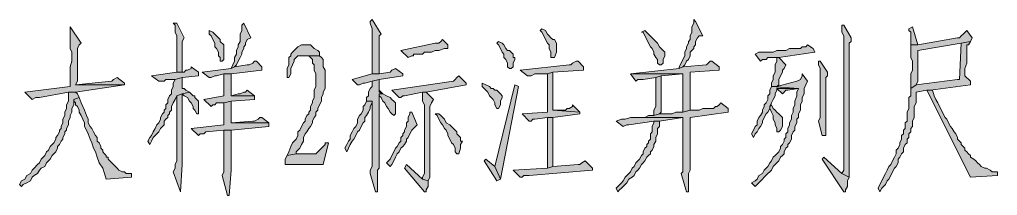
# Model space of a CAD drawing. Header units: inches. Extents: x 20 to 409, y 5 to 283.
# Drawn here: x 330.38 to 353.28, y 27.2 to 31.3 of the extents above; entities that cross this region are included whole.
import ezdxf

# ---------------------------------------------------------------- set-up
doc = ezdxf.new("R2010")
doc.units = ezdxf.units.IN
doc.header["$MEASUREMENT"] = 0
doc.layers.add('C00-00-00', color=7, linetype='Continuous')

msp = doc.modelspace()

# ---------------------------------------------------------------- hatches: boundary and pattern name
at = {"layer": 'C00-00-00'}
h = msp.add_hatch(color=0, dxfattribs=at)
h.dxf.hatch_style = 2
h.paths.add_polyline_path([(334.061, 31.217), (333.977, 31.217), (334.019, 31.175), (334.019, 31.006), (334.061, 30.921), (334.061, 30.074), (334.188, 30.074), (334.188, 30.371), (334.188, 30.413), (334.188, 30.794), (334.231, 30.879)])
h = msp.add_hatch(color=0, dxfattribs=at)
h.dxf.hatch_style = 2
h.paths.add_polyline_path([(335.628, 31.217), (335.585, 31.175), (335.585, 31.048), (335.543, 30.963), (335.543, 30.794), (335.501, 30.709), (335.501, 30.667), (335.458, 30.582), (335.458, 30.498), (335.416, 30.413), (335.416, 30.328), (335.374, 30.244), (335.331, 30.159), (335.416, 30.201), (335.458, 30.244), (335.501, 30.328), (335.543, 30.413), (335.585, 30.498), (335.585, 30.54), (335.628, 30.625), (335.628, 30.667), (335.67, 30.709), (335.67, 30.752), (335.712, 30.836), (335.797, 30.879)])
h = msp.add_hatch(color=0, dxfattribs=at)
h.dxf.hatch_style = 2
h.paths.add_polyline_path([(338.633, 31.302), (338.591, 31.26), (338.591, 31.217), (338.633, 31.09), (338.633, 30.032), (338.803, 30.032), (338.803, 30.413), (338.803, 30.498), (338.803, 30.921), (338.845, 30.963)])
h = msp.add_hatch(color=0, dxfattribs=at)
h.dxf.hatch_style = 2
h.paths.add_polyline_path([(346.169, 31.302), (346.169, 31.217), (346.126, 31.133), (346.126, 31.006), (346.084, 30.921), (346.084, 30.836), (346.042, 30.794), (346.042, 30.752), (345.999, 30.667), (345.999, 30.625), (345.957, 30.54), (345.957, 30.455), (345.915, 30.371), (345.872, 30.286), (345.83, 30.201), (345.83, 30.159), (345.915, 30.201), (345.957, 30.244), (345.999, 30.328), (346.042, 30.371), (346.084, 30.455), (346.084, 30.54), (346.126, 30.582), (346.169, 30.625), (346.169, 30.667), (346.211, 30.709), (346.211, 30.794), (346.253, 30.879), (346.296, 30.921), (346.38, 30.921), (346.211, 31.26)])
h = msp.add_hatch(color=0, dxfattribs=at)
h.dxf.hatch_style = 2
h.paths.add_polyline_path([(349.682, 31.175), (349.64, 31.175), (349.64, 31.09), (349.64, 31.006), (349.682, 30.921), (349.682, 27.788), (349.64, 27.704), (349.809, 27.619), (349.809, 29.143), (349.809, 29.27), (349.809, 30.752), (349.852, 30.794), (349.852, 30.879)])
h = msp.add_hatch(color=0, dxfattribs=at)
h.dxf.hatch_style = 2
h.paths.add_polyline_path([(331.564, 31.133), (331.564, 30.625), (331.606, 30.54), (331.606, 30.328), (331.564, 30.201), (331.564, 29.736), (330.505, 29.609), (330.675, 29.439), (330.759, 29.482), (330.844, 29.482), (331.521, 29.609), (331.691, 29.609), (332.834, 29.778), (331.691, 29.778), (331.733, 29.863), (331.733, 30.625), (331.775, 30.709), (331.818, 30.752)])
h = msp.add_hatch(color=0, dxfattribs=at)
h.dxf.hatch_style = 2
h.paths.add_polyline_path([(334.823, 31.048), (334.823, 30.963), (334.866, 30.921), (334.908, 30.836), (334.95, 30.752), (334.95, 30.667), (334.993, 30.625), (335.035, 30.54), (335.035, 30.455), (335.077, 30.413), (335.077, 30.328), (335.12, 30.328), (335.162, 30.371), (335.162, 30.709), (335.077, 30.794), (335.077, 30.836), (335.035, 30.879), (334.993, 30.921), (334.908, 31.006)])
h = msp.add_hatch(color=0, dxfattribs=at)
h.dxf.hatch_style = 2
h.paths.add_polyline_path([(342.613, 31.09), (342.57, 31.048), (342.613, 31.006), (342.655, 30.921), (342.697, 30.836), (342.74, 30.752), (342.782, 30.709), (342.782, 30.625), (342.824, 30.54), (342.824, 30.413), (342.909, 30.413), (342.951, 30.54), (342.951, 30.752), (342.909, 30.836), (342.867, 30.836), (342.824, 30.879), (342.782, 30.921), (342.74, 30.963), (342.697, 31.048)])
h = msp.add_hatch(color=0, dxfattribs=at)
h.dxf.hatch_style = 2
h.paths.add_polyline_path([(345.026, 31.048), (344.941, 31.006), (344.983, 31.006), (345.026, 30.921), (345.068, 30.836), (345.11, 30.752), (345.153, 30.667), (345.195, 30.625), (345.237, 30.54), (345.237, 30.498), (345.28, 30.413), (345.322, 30.371), (345.322, 30.286), (345.364, 30.244), (345.407, 30.244), (345.449, 30.286), (345.449, 30.371), (345.491, 30.455), (345.491, 30.54), (345.449, 30.582), (345.407, 30.625), (345.364, 30.667), (345.322, 30.752), (345.28, 30.794), (345.195, 30.879), (345.11, 30.963)])
h = msp.add_hatch(color=0, dxfattribs=at)
h.dxf.hatch_style = 2
h.paths.add_polyline_path([(351.291, 31.133), (351.206, 31.09), (351.206, 31.048), (351.249, 31.006), (351.249, 30.709), (351.418, 30.709)])
h = msp.add_hatch(color=0, dxfattribs=at)
h.dxf.hatch_style = 2
h.paths.add_polyline_path([(352.561, 31.048), (352.476, 30.963), (352.434, 30.921), (352.392, 30.879), (352.349, 30.879), (351.418, 30.709), (351.249, 30.709), (351.249, 30.625), (351.249, 30.413), (351.291, 30.328), (351.291, 30.117), (351.249, 30.032), (351.249, 29.693), (351.376, 29.778), (351.418, 29.863), (351.418, 30.328), (351.418, 30.413), (351.418, 30.582), (352.434, 30.752), (352.646, 30.794), (352.688, 30.879)])
h = msp.add_hatch(color=0, dxfattribs=at)
h.dxf.hatch_style = 2
h.paths.add_polyline_path([(337.109, 30.709), (336.982, 30.709), (336.898, 30.667), (336.855, 30.625), (336.813, 30.582), (336.771, 30.54), (336.728, 30.498), (336.728, 30.455), (336.686, 30.413), (336.686, 30.244), (336.644, 30.159), (336.644, 29.947), (336.686, 29.947), (336.728, 30.032), (336.728, 30.159), (336.771, 30.244), (336.813, 30.328), (336.813, 30.371), (336.855, 30.413), (336.898, 30.455), (336.982, 30.455), (337.025, 30.455), (337.406, 30.455), (337.406, 30.54), (337.363, 30.582), (337.279, 30.625), (337.236, 30.667), (337.194, 30.709)])
h = msp.add_hatch(color=0, dxfattribs=at)
h.dxf.hatch_style = 2
h.paths.add_polyline_path([(340.284, 30.836), (340.242, 30.794), (340.2, 30.752), (340.115, 30.752), (339.311, 30.582), (339.48, 30.413), (339.565, 30.455), (339.607, 30.455), (339.607, 30.498), (339.819, 30.498), (339.861, 30.54), (340.03, 30.54), (340.115, 30.582), (340.2, 30.582), (340.327, 30.625), (340.411, 30.625), (340.411, 30.709)])
h = msp.add_hatch(color=0, dxfattribs=at)
h.dxf.hatch_style = 2
h.paths.add_polyline_path([(341.597, 30.794), (341.554, 30.752), (341.597, 30.709), (341.639, 30.625), (341.681, 30.54), (341.724, 30.498), (341.724, 30.413), (341.766, 30.371), (341.808, 30.286), (341.808, 30.201), (341.851, 30.159), (341.893, 30.159), (341.935, 30.201), (341.935, 30.286), (341.978, 30.371), (341.978, 30.413), (341.935, 30.413), (341.935, 30.498), (341.893, 30.54), (341.851, 30.582), (341.808, 30.582), (341.766, 30.625), (341.724, 30.709), (341.681, 30.752)])
h = msp.add_hatch(color=0, dxfattribs=at)
h.dxf.hatch_style = 2
h.paths.add_polyline_path([(348.836, 30.709), (348.793, 30.667), (348.709, 30.667), (348.666, 30.625), (348.412, 30.625), (348.328, 30.582), (348.116, 30.582), (348.031, 30.54), (347.693, 30.54), (347.608, 30.498), (347.735, 30.328), (347.777, 30.371), (347.862, 30.371), (347.904, 30.413), (348.116, 30.413), (348.158, 30.413), (349.005, 30.54), (348.963, 30.625)])
h = msp.add_hatch(color=0, dxfattribs=at)
h.dxf.hatch_style = 2
h.paths.add_polyline_path([(352.646, 30.794), (352.434, 30.752), (352.392, 29.905), (352.349, 29.905), (351.376, 29.778), (351.249, 29.693), (351.249, 29.524), (351.206, 29.482), (351.206, 29.228), (351.164, 29.143), (351.164, 28.931), (351.122, 28.889), (351.122, 28.762), (351.079, 28.72), (351.079, 28.635), (351.037, 28.593), (351.037, 28.508), (350.995, 28.423), (350.995, 28.381), (350.952, 28.296), (350.91, 28.254), (350.91, 28.169), (350.868, 28.085), (350.825, 28), (350.783, 27.915), (350.741, 27.873), (350.698, 27.788), (350.656, 27.704), (350.614, 27.619), (350.571, 27.534), (350.529, 27.45), (350.487, 27.365), (350.529, 27.28), (350.571, 27.365), (350.656, 27.45), (350.698, 27.534), (350.741, 27.577), (350.783, 27.661), (350.825, 27.746), (350.868, 27.831), (350.91, 27.873), (350.952, 27.958), (350.952, 28.042), (350.995, 28.085), (351.037, 28.169), (351.079, 28.212), (351.079, 28.296), (351.122, 28.381), (351.164, 28.423), (351.164, 28.508), (351.206, 28.55), (351.206, 28.635), (351.249, 28.677), (351.249, 28.762), (351.291, 28.804), (351.291, 28.931), (351.333, 29.016), (351.333, 29.27), (351.376, 29.355), (351.376, 29.609), (351.63, 29.651), (351.714, 29.651), (352.646, 29.778), (352.646, 29.863), (352.519, 29.99), (352.519, 30.159), (352.561, 30.286), (352.561, 30.709), (352.603, 30.709)])
h = msp.add_hatch(color=0, dxfattribs=at)
h.dxf.hatch_style = 2
h.paths.add_polyline_path([(335.924, 30.328), (335.882, 30.328), (335.839, 30.286), (335.755, 30.244), (335.712, 30.244), (335.416, 30.201), (335.331, 30.159), (334.654, 30.074), (334.823, 29.947), (334.866, 29.947), (334.95, 29.99), (334.993, 29.99), (335.162, 30.032), (335.331, 30.032), (336.051, 30.117), (336.051, 30.201)])
h = msp.add_hatch(color=0, dxfattribs=at)
h.dxf.hatch_style = 2
h.paths.add_polyline_path([(337.406, 30.455), (337.025, 30.455), (337.067, 30.455), (337.152, 30.455), (337.194, 30.413), (337.236, 30.371), (337.236, 30.286), (337.279, 30.244), (337.279, 30.117), (337.321, 30.032), (337.321, 29.736), (337.279, 29.651), (337.279, 29.482), (337.236, 29.397), (337.236, 29.355), (337.194, 29.27), (337.194, 29.185), (337.152, 29.143), (337.152, 29.101), (337.109, 29.058), (337.067, 28.974), (337.067, 28.931), (337.025, 28.889), (336.982, 28.804), (336.94, 28.72), (336.898, 28.677), (336.898, 28.593), (336.855, 28.508), (336.771, 28.423), (336.728, 28.339), (336.686, 28.212), (336.644, 28.127), (336.855, 28.169), (336.855, 28.212), (336.94, 28.296), (336.982, 28.381), (337.025, 28.466), (337.025, 28.55), (337.067, 28.635), (337.109, 28.677), (337.152, 28.762), (337.194, 28.804), (337.236, 28.889), (337.236, 28.931), (337.279, 29.016), (337.321, 29.058), (337.321, 29.143), (337.363, 29.185), (337.363, 29.228), (337.406, 29.312), (337.448, 29.397), (337.448, 29.482), (337.49, 29.566), (337.49, 29.609), (337.533, 29.693), (337.533, 30.117), (337.49, 30.201), (337.49, 30.371), (337.448, 30.413)])
h = msp.add_hatch(color=0, dxfattribs=at)
h.dxf.hatch_style = 2
h.paths.add_polyline_path([(343.459, 30.328), (343.417, 30.328), (343.332, 30.286), (343.29, 30.244), (343.248, 30.244), (342.105, 30.117), (342.274, 29.99), (342.359, 29.99), (342.443, 30.032), (342.74, 30.032), (342.867, 30.074), (343.586, 30.117), (343.586, 30.201)])
h = msp.add_hatch(color=0, dxfattribs=at)
h.dxf.hatch_style = 2
h.paths.add_polyline_path([(346.592, 30.328), (346.55, 30.328), (346.507, 30.286), (346.465, 30.244), (345.915, 30.201), (345.83, 30.159), (344.687, 30.032), (345.915, 30.032), (345.915, 29.99), (345.915, 29.143), (346.084, 29.185), (346.084, 30.074), (346.761, 30.117), (346.761, 30.201)])
h = msp.add_hatch(color=0, dxfattribs=at)
h.dxf.hatch_style = 2
h.paths.add_polyline_path([(348.158, 30.413), (348.116, 30.413), (348.116, 30.328), (348.074, 30.244), (348.074, 30.074), (348.031, 29.99), (348.031, 29.905), (347.989, 29.82), (347.989, 29.736), (348.116, 29.736), (348.158, 29.778), (348.158, 29.905), (348.201, 29.99), (348.243, 30.074), (348.243, 30.117), (348.285, 30.159), (348.328, 30.244)])
h = msp.add_hatch(color=0, dxfattribs=at)
h.dxf.hatch_style = 2
h.paths.add_polyline_path([(349.132, 30.328), (349.09, 30.328), (349.09, 30.244), (349.132, 30.159), (349.132, 29.016), (349.09, 28.931), (349.174, 28.593), (349.259, 28.593), (349.259, 28.974), (349.259, 29.058), (349.259, 29.228), (349.259, 29.947), (349.301, 29.99), (349.301, 30.074)])
h = msp.add_hatch(color=0, dxfattribs=at)
h.dxf.hatch_style = 2
h.paths.add_polyline_path([(334.4, 30.201), (334.4, 30.159), (334.315, 30.117), (334.273, 30.117), (334.231, 30.074), (334.061, 30.074), (333.469, 29.99), (333.638, 29.863), (333.765, 29.863), (333.807, 29.905), (334.019, 29.905), (334.188, 29.947), (334.569, 29.99), (334.569, 30.074)])
h = msp.add_hatch(color=0, dxfattribs=at)
h.dxf.hatch_style = 2
h.paths.add_polyline_path([(335.331, 30.032), (335.162, 30.032), (335.162, 29.905), (335.162, 29.524), (334.696, 29.439), (334.866, 29.27), (334.908, 29.312), (334.95, 29.312), (334.993, 29.355), (335.162, 29.355), (335.331, 29.397), (335.882, 29.439), (335.882, 29.524), (335.331, 29.524)])
h = msp.add_hatch(color=0, dxfattribs=at)
h.dxf.hatch_style = 2
h.paths.add_polyline_path([(339.184, 30.159), (339.099, 30.117), (339.057, 30.074), (338.803, 30.032), (338.633, 30.032), (338.168, 29.905), (338.295, 29.778), (338.337, 29.778), (338.422, 29.82), (338.464, 29.82), (338.633, 29.863), (338.803, 29.905), (339.353, 29.99), (339.353, 30.032)])
h = msp.add_hatch(color=0, dxfattribs=at)
h.dxf.hatch_style = 2
h.paths.add_polyline_path([(342.867, 30.074), (342.74, 30.032), (342.74, 29.143), (342.147, 29.101), (342.316, 28.931), (342.359, 28.931), (342.401, 28.974), (342.443, 28.974), (342.74, 29.016), (342.867, 29.016), (343.502, 29.101), (343.502, 29.143), (342.867, 29.185)])
h = msp.add_hatch(color=0, dxfattribs=at)
h.dxf.hatch_style = 2
h.paths.add_polyline_path([(344.687, 30.032), (344.814, 29.863), (344.856, 29.905), (344.983, 29.905), (345.28, 29.947), (345.407, 29.99), (345.915, 30.032)])
h = msp.add_hatch(color=0, dxfattribs=at)
h.dxf.hatch_style = 2
h.paths.add_polyline_path([(348.709, 30.032), (348.709, 29.99), (348.666, 29.905), (348.582, 29.863), (348.116, 29.736), (347.989, 29.736), (348.624, 29.693), (348.582, 29.609), (348.582, 29.524), (348.539, 29.397), (348.539, 29.312), (348.497, 29.228), (348.497, 29.143), (348.455, 29.058), (348.455, 28.974), (348.412, 28.889), (348.412, 28.847), (348.37, 28.762), (348.37, 28.677), (348.328, 28.635), (348.328, 28.55), (348.285, 28.508), (348.285, 28.466), (348.243, 28.381), (348.201, 28.339), (348.201, 28.296), (348.158, 28.212), (348.116, 28.169), (348.074, 28.127), (348.031, 28.085), (347.989, 28), (347.947, 27.958), (347.904, 27.873), (347.862, 27.831), (347.82, 27.788), (347.777, 27.704), (347.693, 27.661), (347.65, 27.577), (347.608, 27.534), (347.523, 27.492), (347.608, 27.407), (347.65, 27.45), (347.693, 27.492), (347.777, 27.577), (347.82, 27.619), (347.904, 27.704), (347.947, 27.746), (347.989, 27.788), (348.031, 27.873), (348.074, 27.915), (348.116, 27.958), (348.158, 28), (348.201, 28.085), (348.243, 28.127), (348.285, 28.169), (348.285, 28.212), (348.328, 28.296), (348.37, 28.339), (348.37, 28.381), (348.412, 28.423), (348.455, 28.508), (348.455, 28.593), (348.497, 28.677), (348.539, 28.72), (348.539, 28.804), (348.582, 28.889), (348.582, 28.974), (348.624, 29.016), (348.624, 29.101), (348.666, 29.185), (348.666, 29.312), (348.709, 29.397), (348.709, 29.482), (348.751, 29.566), (348.751, 29.693), (348.793, 29.778), (348.836, 29.863)])
h = msp.add_hatch(color=0, dxfattribs=at)
h.dxf.hatch_style = 2
h.paths.add_polyline_path([(332.664, 29.947), (332.58, 29.905), (332.537, 29.863), (331.691, 29.778), (332.834, 29.778), (332.834, 29.82)])
h = msp.add_hatch(color=0, dxfattribs=at)
h.dxf.hatch_style = 2
h.paths.add_polyline_path([(334.188, 29.947), (334.019, 29.905), (333.977, 29.82), (333.977, 29.736), (333.934, 29.651), (333.934, 29.566), (333.892, 29.524), (333.85, 29.439), (333.85, 29.355), (333.807, 29.312), (333.807, 29.228), (333.765, 29.185), (333.765, 29.143), (333.723, 29.101), (333.68, 29.016), (333.68, 28.974), (333.638, 28.889), (333.596, 28.847), (333.553, 28.762), (333.511, 28.677), (333.469, 28.593), (333.426, 28.55), (333.384, 28.466), (333.426, 28.381), (333.469, 28.466), (333.511, 28.55), (333.596, 28.635), (333.638, 28.677), (333.68, 28.762), (333.723, 28.804), (333.765, 28.847), (333.765, 28.931), (333.807, 28.974), (333.85, 29.016), (333.85, 29.058), (333.892, 29.101), (333.892, 29.143), (333.934, 29.185), (333.934, 29.27), (333.977, 29.355), (334.019, 29.439), (334.061, 29.524), (334.188, 29.566), (334.358, 29.609), (334.273, 29.651), (334.231, 29.693), (334.188, 29.693), (334.188, 29.736)])
h = msp.add_hatch(color=0, dxfattribs=at)
h.dxf.hatch_style = 2
h.paths.add_polyline_path([(338.803, 29.905), (338.633, 29.863), (338.633, 29.736), (338.591, 29.693), (338.549, 29.609), (338.549, 29.524), (338.506, 29.482), (338.506, 29.397), (338.633, 29.397), (338.633, 28), (338.633, 27.958), (338.633, 27.873), (338.591, 27.788), (338.591, 27.704), (338.718, 27.28), (338.76, 27.28), (338.76, 27.407), (338.76, 27.788), (338.803, 27.831), (338.803, 29.566), (338.887, 29.566), (338.803, 29.609)])
h = msp.add_hatch(color=0, dxfattribs=at)
h.dxf.hatch_style = 2
h.paths.add_polyline_path([(340.665, 29.99), (340.623, 29.947), (340.581, 29.905), (340.538, 29.863), (339.099, 29.651), (339.268, 29.482), (339.311, 29.482), (339.353, 29.524), (339.395, 29.524), (339.819, 29.609), (339.903, 29.609), (340.835, 29.778), (340.835, 29.82)])
h = msp.add_hatch(color=0, dxfattribs=at)
h.dxf.hatch_style = 2
h.paths.add_polyline_path([(341.216, 29.82), (341.216, 29.736), (341.3, 29.651), (341.343, 29.609), (341.385, 29.524), (341.427, 29.482), (341.47, 29.439), (341.512, 29.355), (341.512, 29.312), (341.554, 29.228), (341.597, 29.228), (341.639, 29.312), (341.639, 29.397), (341.681, 29.482), (341.681, 29.524), (341.639, 29.566), (341.554, 29.651), (341.512, 29.651), (341.47, 29.693), (341.427, 29.693), (341.385, 29.736), (341.3, 29.778)])
h = msp.add_hatch(color=0, dxfattribs=at)
h.dxf.hatch_style = 2
h.paths.add_polyline_path([(341.978, 29.778), (341.512, 27.873), (341.639, 27.577), (342.062, 29.736)])
h = msp.add_hatch(color=0, dxfattribs=at)
h.dxf.hatch_style = 2
h.paths.add_polyline_path([(345.407, 29.99), (345.28, 29.947), (345.28, 29.27), (345.237, 29.185), (345.237, 29.058), (345.364, 29.101), (345.407, 29.143)])
h = msp.add_hatch(color=0, dxfattribs=at)
h.dxf.hatch_style = 2
h.paths.add_polyline_path([(331.691, 29.609), (331.521, 29.609), (331.521, 29.566), (331.521, 29.397), (331.479, 29.312), (331.479, 29.228), (331.437, 29.143), (331.437, 29.058), (331.394, 28.974), (331.394, 28.889), (331.352, 28.804), (331.352, 28.762), (331.31, 28.72), (331.31, 28.677), (331.267, 28.593), (331.225, 28.55), (331.225, 28.508), (331.183, 28.423), (331.14, 28.381), (331.098, 28.339), (331.056, 28.254), (331.013, 28.212), (330.971, 28.127), (330.929, 28.085), (330.886, 28.042), (330.844, 27.958), (330.802, 27.915), (330.717, 27.831), (330.675, 27.788), (330.632, 27.704), (330.548, 27.661), (330.505, 27.577), (330.421, 27.534), (330.378, 27.45), (330.421, 27.407), (330.463, 27.45), (330.548, 27.492), (330.632, 27.534), (330.675, 27.619), (330.717, 27.661), (330.802, 27.704), (330.844, 27.788), (330.886, 27.831), (330.971, 27.873), (331.013, 27.958), (331.056, 28), (331.098, 28.042), (331.14, 28.127), (331.183, 28.169), (331.225, 28.212), (331.267, 28.296), (331.267, 28.339), (331.31, 28.381), (331.352, 28.466), (331.394, 28.508), (331.394, 28.55), (331.437, 28.635), (331.437, 28.677), (331.479, 28.72), (331.479, 28.762), (331.521, 28.847), (331.521, 28.931), (331.564, 29.016), (331.564, 29.058), (331.606, 29.143), (331.606, 29.228), (331.648, 29.312), (331.648, 29.439), (331.775, 29.482), (331.733, 29.566)])
h = msp.add_hatch(color=0, dxfattribs=at)
h.dxf.hatch_style = 2
h.paths.add_polyline_path([(334.188, 29.566), (334.061, 29.524), (334.061, 28), (334.019, 27.915), (334.019, 27.831), (333.977, 27.746), (334.146, 27.28), (334.188, 27.915)])
h = msp.add_hatch(color=0, dxfattribs=at)
h.dxf.hatch_style = 2
h.paths.add_polyline_path([(334.358, 29.609), (334.188, 29.566), (334.231, 29.524), (334.315, 29.482), (334.358, 29.397), (334.4, 29.355), (334.442, 29.27), (334.442, 29.228), (334.485, 29.185), (334.527, 29.101), (334.569, 29.101), (334.569, 29.185), (334.569, 29.397), (334.527, 29.439), (334.485, 29.482), (334.485, 29.524), (334.442, 29.524), (334.4, 29.566)])
h = msp.add_hatch(color=0, dxfattribs=at)
h.dxf.hatch_style = 2
h.paths.add_polyline_path([(335.712, 29.651), (335.67, 29.609), (335.628, 29.609), (335.543, 29.566), (335.501, 29.566), (335.331, 29.524), (335.882, 29.524)])
h = msp.add_hatch(color=0, dxfattribs=at)
h.dxf.hatch_style = 2
h.paths.add_polyline_path([(338.803, 29.651), (338.803, 29.609), (338.887, 29.566)])
h = msp.add_hatch(color=0, dxfattribs=at)
h.dxf.hatch_style = 2
h.paths.add_polyline_path([(338.887, 29.566), (338.803, 29.566), (338.803, 29.524), (338.845, 29.482), (338.887, 29.397), (338.93, 29.355), (338.972, 29.27), (339.014, 29.228), (339.057, 29.143), (339.099, 29.101), (339.141, 29.058), (339.184, 29.101), (339.184, 29.355), (339.141, 29.397), (339.099, 29.439), (339.057, 29.482), (338.972, 29.524)])
h = msp.add_hatch(color=0, dxfattribs=at)
h.dxf.hatch_style = 2
h.paths.add_polyline_path([(339.903, 29.609), (339.819, 29.609), (339.819, 29.566), (339.819, 29.397), (339.861, 29.312), (339.861, 27.704), (339.819, 27.619), (339.819, 27.577), (339.946, 27.534), (339.988, 27.619), (339.988, 28.974), (339.988, 29.058), (339.988, 29.27), (340.03, 29.355), (340.073, 29.439)])
h = msp.add_hatch(color=0, dxfattribs=at)
h.dxf.hatch_style = 2
h.paths.add_polyline_path([(347.989, 29.736), (347.947, 29.651), (347.947, 29.566), (347.904, 29.524), (347.904, 29.439), (347.862, 29.355), (347.82, 29.312), (347.82, 29.27), (347.777, 29.185), (347.777, 29.143), (347.735, 29.058), (347.693, 29.016), (347.65, 28.931), (347.65, 28.847), (347.608, 28.804), (347.566, 28.72), (347.523, 28.635), (347.566, 28.55), (347.608, 28.635), (347.65, 28.677), (347.693, 28.762), (347.735, 28.804), (347.777, 28.889), (347.777, 28.931), (347.82, 29.016), (347.862, 29.101), (347.904, 29.143), (347.947, 29.228), (347.947, 29.27), (347.989, 29.355), (348.031, 29.439), (348.074, 29.524), (348.074, 29.566), (348.116, 29.651), (348.116, 29.693), (348.624, 29.693)])
h = msp.add_hatch(color=0, dxfattribs=at)
h.dxf.hatch_style = 2
h.paths.add_polyline_path([(348.624, 29.693), (348.116, 29.693), (348.243, 29.566), (348.285, 29.609), (348.328, 29.651), (348.37, 29.651)])
h = msp.add_hatch(color=0, dxfattribs=at)
h.dxf.hatch_style = 2
h.paths.add_polyline_path([(351.714, 29.651), (351.63, 29.651), (352.646, 27.619), (353.281, 27.661), (353.281, 27.746), (353.238, 27.746), (353.154, 27.746), (353.111, 27.788), (353.027, 27.831), (352.984, 27.831), (352.9, 27.873), (352.857, 27.915), (352.815, 27.958), (352.773, 28), (352.73, 28.042), (352.646, 28.085), (352.646, 28.127), (352.603, 28.169), (352.561, 28.212), (352.519, 28.254), (352.519, 28.296), (352.476, 28.339), (352.434, 28.381), (352.434, 28.423), (352.392, 28.466), (352.349, 28.508), (352.349, 28.55), (352.307, 28.635), (352.265, 28.677), (352.222, 28.762), (352.18, 28.804), (352.138, 28.889), (352.095, 28.974), (352.053, 29.016), (352.011, 29.101), (351.968, 29.185), (351.926, 29.27), (351.884, 29.355), (351.841, 29.439), (351.799, 29.524), (351.757, 29.651)])
h = msp.add_hatch(color=0, dxfattribs=at)
h.dxf.hatch_style = 2
h.paths.add_polyline_path([(331.775, 29.482), (331.648, 29.439), (331.648, 29.397), (331.691, 29.355), (331.691, 29.312), (331.733, 29.27), (331.775, 29.185), (331.775, 29.143), (331.818, 29.058), (331.86, 28.974), (331.902, 28.889), (331.902, 28.804), (331.945, 28.72), (331.987, 28.635), (332.029, 28.508), (332.072, 28.423), (332.114, 28.296), (332.156, 28.212), (332.199, 28.085), (332.241, 27.958), (332.326, 27.831), (332.368, 27.704), (332.41, 27.577), (333.003, 27.619), (333.003, 27.704), (332.961, 27.704), (332.876, 27.704), (332.834, 27.746), (332.791, 27.746), (332.707, 27.788), (332.664, 27.831), (332.622, 27.873), (332.58, 27.915), (332.537, 27.958), (332.495, 28), (332.453, 28.042), (332.453, 28.085), (332.41, 28.085), (332.41, 28.127), (332.368, 28.169), (332.326, 28.212), (332.326, 28.254), (332.283, 28.296), (332.283, 28.339), (332.241, 28.423), (332.199, 28.466), (332.199, 28.55), (332.156, 28.593), (332.114, 28.677), (332.072, 28.762), (332.029, 28.804), (331.987, 28.889), (331.987, 28.974), (331.945, 29.058), (331.902, 29.185), (331.86, 29.27), (331.818, 29.355)])
h = msp.add_hatch(color=0, dxfattribs=at)
h.dxf.hatch_style = 2
h.paths.add_polyline_path([(335.331, 29.397), (335.162, 29.355), (335.162, 28.847), (334.4, 28.762), (334.569, 28.593), (334.612, 28.635), (334.696, 28.635), (334.739, 28.677), (335.162, 28.72), (335.331, 28.72), (336.22, 28.804), (336.22, 28.889), (335.331, 28.889)])
h = msp.add_hatch(color=0, dxfattribs=at)
h.dxf.hatch_style = 2
h.paths.add_polyline_path([(338.506, 29.397), (338.464, 29.312), (338.422, 29.27), (338.422, 29.185), (338.379, 29.101), (338.337, 29.058), (338.295, 28.974), (338.295, 28.889), (338.252, 28.804), (338.21, 28.762), (338.168, 28.677), (338.125, 28.593), (338.125, 28.508), (338.083, 28.466), (338.041, 28.381), (337.998, 28.296), (338.041, 28.212), (338.083, 28.296), (338.125, 28.381), (338.168, 28.466), (338.21, 28.508), (338.252, 28.593), (338.295, 28.677), (338.337, 28.72), (338.379, 28.804), (338.422, 28.889), (338.464, 28.931), (338.464, 29.016), (338.506, 29.058), (338.549, 29.143), (338.591, 29.228), (338.591, 29.27), (338.633, 29.355), (338.633, 29.397)])
h = msp.add_hatch(color=0, dxfattribs=at)
h.dxf.hatch_style = 2
h.paths.add_polyline_path([(346.804, 29.355), (346.761, 29.312), (346.719, 29.27), (346.677, 29.27), (346.634, 29.228), (346.38, 29.228), (346.296, 29.185), (346.084, 29.185), (345.915, 29.143), (345.872, 29.143), (345.745, 29.143), (345.661, 29.101), (345.364, 29.101), (345.237, 29.058), (345.11, 29.058), (345.026, 29.016), (344.814, 29.016), (345.915, 29.016), (345.915, 27.746), (345.872, 27.704), (345.999, 27.28), (346.042, 27.28), (346.042, 27.407), (346.042, 27.704), (346.084, 27.788), (346.084, 29.016), (346.973, 29.143), (346.973, 29.228)])
h = msp.add_hatch(color=0, dxfattribs=at)
h.dxf.hatch_style = 2
h.paths.add_polyline_path([(339.522, 29.143), (339.522, 29.101), (339.48, 29.016), (339.48, 28.931), (339.438, 28.889), (339.438, 28.804), (339.395, 28.72), (339.395, 28.677), (339.353, 28.635), (339.353, 28.593), (339.311, 28.55), (339.311, 28.466), (339.268, 28.423), (339.226, 28.339), (339.184, 28.296), (339.141, 28.212), (339.099, 28.127), (339.057, 28.042), (338.972, 27.958), (339.057, 27.873), (339.099, 27.915), (339.141, 28), (339.184, 28.085), (339.226, 28.169), (339.268, 28.212), (339.311, 28.296), (339.353, 28.339), (339.395, 28.381), (339.438, 28.466), (339.438, 28.508), (339.48, 28.55), (339.522, 28.635), (339.565, 28.72), (339.607, 28.762), (339.649, 28.804), (339.692, 28.847), (339.565, 29.143)])
h = msp.add_hatch(color=0, dxfattribs=at)
h.dxf.hatch_style = 2
h.paths.add_polyline_path([(340.2, 29.101), (340.115, 29.101), (340.157, 29.058), (340.2, 28.974), (340.242, 28.889), (340.284, 28.847), (340.327, 28.762), (340.369, 28.72), (340.411, 28.635), (340.411, 28.593), (340.454, 28.508), (340.496, 28.423), (340.538, 28.381), (340.581, 28.296), (340.581, 28.212), (340.623, 28.169), (340.665, 28.169), (340.708, 28.296), (340.708, 28.381), (340.75, 28.466), (340.708, 28.466), (340.708, 28.508), (340.708, 28.55), (340.623, 28.635), (340.623, 28.677), (340.581, 28.72), (340.538, 28.762), (340.496, 28.804), (340.454, 28.847), (340.369, 28.889), (340.327, 28.974), (340.242, 29.058)])
h = msp.add_hatch(color=0, dxfattribs=at)
h.dxf.hatch_style = 2
h.paths.add_polyline_path([(343.332, 29.312), (343.332, 29.27), (343.248, 29.228), (343.205, 29.228), (343.163, 29.185), (342.867, 29.185), (343.502, 29.143)])
h = msp.add_hatch(color=0, dxfattribs=at)
h.dxf.hatch_style = 2
h.paths.add_polyline_path([(347.989, 29.312), (347.947, 29.27), (347.947, 29.228), (347.989, 29.143), (348.031, 29.058), (348.031, 28.974), (348.074, 28.889), (348.074, 28.847), (348.116, 28.762), (348.116, 28.677), (348.158, 28.677), (348.201, 28.72), (348.243, 28.804), (348.243, 29.016), (348.158, 29.101), (348.116, 29.143), (348.074, 29.185), (348.031, 29.228)])
h = msp.add_hatch(color=0, dxfattribs=at)
h.dxf.hatch_style = 2
h.paths.add_polyline_path([(336.051, 29.016), (336.009, 29.016), (335.966, 28.974), (335.882, 28.931), (335.839, 28.931), (335.331, 28.889), (336.22, 28.889)])
h = msp.add_hatch(color=0, dxfattribs=at)
h.dxf.hatch_style = 2
h.paths.add_polyline_path([(342.867, 29.016), (342.74, 29.016), (342.74, 27.831), (342.867, 27.873)])
h = msp.add_hatch(color=0, dxfattribs=at)
h.dxf.hatch_style = 2
h.paths.add_polyline_path([(344.814, 29.016), (344.687, 29.016), (344.56, 28.974), (344.475, 28.974), (344.348, 28.931), (344.518, 28.804), (344.602, 28.847), (344.645, 28.847), (345.237, 28.931), (345.364, 28.931), (345.915, 29.016)])
h = msp.add_hatch(color=0, dxfattribs=at)
h.dxf.hatch_style = 2
h.paths.add_polyline_path([(345.364, 28.931), (345.237, 28.931), (345.237, 28.889), (345.195, 28.804), (345.195, 28.677), (345.153, 28.635), (345.153, 28.508), (345.11, 28.466), (345.11, 28.423), (345.068, 28.381), (345.068, 28.339), (345.026, 28.296), (344.983, 28.212), (344.983, 28.169), (344.941, 28.127), (344.899, 28.042), (344.856, 28), (344.814, 27.958), (344.772, 27.873), (344.729, 27.831), (344.687, 27.746), (344.645, 27.704), (344.56, 27.619), (344.518, 27.534), (344.475, 27.492), (344.391, 27.407), (344.348, 27.365), (344.391, 27.28), (344.433, 27.323), (344.475, 27.365), (344.56, 27.45), (344.602, 27.492), (344.645, 27.577), (344.729, 27.619), (344.772, 27.661), (344.814, 27.746), (344.856, 27.788), (344.899, 27.831), (344.941, 27.915), (344.983, 27.958), (345.026, 28), (345.068, 28.085), (345.11, 28.127), (345.153, 28.169), (345.153, 28.212), (345.195, 28.254), (345.237, 28.339), (345.237, 28.381), (345.28, 28.466), (345.28, 28.55), (345.322, 28.635), (345.322, 28.762), (345.364, 28.804)])
h = msp.add_hatch(color=0, dxfattribs=at)
h.dxf.hatch_style = 2
h.paths.add_polyline_path([(335.331, 28.72), (335.162, 28.72), (335.162, 28.677), (335.162, 27.746), (335.12, 27.661), (335.247, 27.196), (335.289, 27.196), (335.331, 27.788)])
h = msp.add_hatch(color=0, dxfattribs=at)
h.dxf.hatch_style = 2
h.paths.add_polyline_path([(337.617, 28.423), (337.533, 28.423), (337.533, 28.381), (337.448, 28.296), (337.406, 28.254), (337.363, 28.212), (337.321, 28.169), (336.855, 28.169), (336.644, 28.127), (336.601, 28.042), (336.601, 27.915), (337.49, 27.915)])
h = msp.add_hatch(color=0, dxfattribs=at)
h.dxf.hatch_style = 2
h.paths.add_polyline_path([(341.3, 28.042), (341.258, 28), (341.554, 27.534), (341.639, 27.577), (341.512, 27.873)])
h = msp.add_hatch(color=0, dxfattribs=at)
h.dxf.hatch_style = 2
h.paths.add_polyline_path([(343.629, 28), (343.544, 27.958), (343.502, 27.915), (343.459, 27.915), (342.867, 27.873), (342.74, 27.831), (341.935, 27.788), (342.105, 27.619), (342.147, 27.619), (342.189, 27.661), (342.316, 27.661), (343.798, 27.788), (343.798, 27.831)])
h = msp.add_hatch(color=0, dxfattribs=at)
h.dxf.hatch_style = 2
h.paths.add_polyline_path([(349.217, 28.085), (349.174, 28.042), (349.682, 27.28), (349.725, 27.28), (349.725, 27.323), (349.767, 27.407), (349.767, 27.534), (349.809, 27.619), (349.64, 27.704)])
h = msp.add_hatch(color=0, dxfattribs=at)
h.dxf.hatch_style = 2
h.paths.add_polyline_path([(339.438, 27.915), (339.395, 27.831), (339.861, 27.28), (339.903, 27.28), (339.903, 27.323), (339.946, 27.407), (339.946, 27.534), (339.819, 27.577)])

# ---------------------------------------------------------------- linework, layer by layer
at = {"layer": 'C00-00-00', "color": 0, "lineweight": 0}
for points in [[(334.061, 31.217), (333.977, 31.217), (334.019, 31.175), (334.019, 31.006), (334.061, 30.921), (334.061, 30.074), (334.188, 30.074), (334.188, 30.371), (334.188, 30.413), (334.188, 30.794), (334.231, 30.879)], [(335.628, 31.217), (335.585, 31.175), (335.585, 31.048), (335.543, 30.963), (335.543, 30.794), (335.501, 30.709), (335.501, 30.667), (335.458, 30.582), (335.458, 30.498), (335.416, 30.413), (335.416, 30.328), (335.374, 30.244), (335.331, 30.159), (335.416, 30.201), (335.458, 30.244), (335.501, 30.328), (335.543, 30.413), (335.585, 30.498), (335.585, 30.54), (335.628, 30.625), (335.628, 30.667), (335.67, 30.709), (335.67, 30.752), (335.712, 30.836), (335.797, 30.879)], [(338.633, 31.302), (338.591, 31.26), (338.591, 31.217), (338.633, 31.09), (338.633, 30.032), (338.803, 30.032), (338.803, 30.413), (338.803, 30.498), (338.803, 30.921), (338.845, 30.963)], [(346.169, 31.302), (346.169, 31.217), (346.126, 31.133), (346.126, 31.006), (346.084, 30.921), (346.084, 30.836), (346.042, 30.794), (346.042, 30.752), (345.999, 30.667), (345.999, 30.625), (345.957, 30.54), (345.957, 30.455), (345.915, 30.371), (345.872, 30.286), (345.83, 30.201), (345.83, 30.159), (345.915, 30.201), (345.957, 30.244), (345.999, 30.328), (346.042, 30.371), (346.084, 30.455), (346.084, 30.54), (346.126, 30.582), (346.169, 30.625), (346.169, 30.667), (346.211, 30.709), (346.211, 30.794), (346.253, 30.879), (346.296, 30.921), (346.38, 30.921), (346.211, 31.26)], [(349.682, 31.175), (349.64, 31.175), (349.64, 31.09), (349.64, 31.006), (349.682, 30.921), (349.682, 27.788), (349.64, 27.704), (349.809, 27.619), (349.809, 29.143), (349.809, 29.27), (349.809, 30.752), (349.852, 30.794), (349.852, 30.879)], [(331.564, 31.133), (331.564, 30.625), (331.606, 30.54), (331.606, 30.328), (331.564, 30.201), (331.564, 29.736), (330.505, 29.609), (330.675, 29.439), (330.759, 29.482), (330.844, 29.482), (331.521, 29.609), (331.691, 29.609), (332.834, 29.778), (331.691, 29.778), (331.733, 29.863), (331.733, 30.625), (331.775, 30.709), (331.818, 30.752)], [(334.823, 31.048), (334.823, 30.963), (334.866, 30.921), (334.908, 30.836), (334.95, 30.752), (334.95, 30.667), (334.993, 30.625), (335.035, 30.54), (335.035, 30.455), (335.077, 30.413), (335.077, 30.328), (335.12, 30.328), (335.162, 30.371), (335.162, 30.709), (335.077, 30.794), (335.077, 30.836), (335.035, 30.879), (334.993, 30.921), (334.908, 31.006)], [(342.613, 31.09), (342.57, 31.048), (342.613, 31.006), (342.655, 30.921), (342.697, 30.836), (342.74, 30.752), (342.782, 30.709), (342.782, 30.625), (342.824, 30.54), (342.824, 30.413), (342.909, 30.413), (342.951, 30.54), (342.951, 30.752), (342.909, 30.836), (342.867, 30.836), (342.824, 30.879), (342.782, 30.921), (342.74, 30.963), (342.697, 31.048)], [(345.026, 31.048), (344.941, 31.006), (344.983, 31.006), (345.026, 30.921), (345.068, 30.836), (345.11, 30.752), (345.153, 30.667), (345.195, 30.625), (345.237, 30.54), (345.237, 30.498), (345.28, 30.413), (345.322, 30.371), (345.322, 30.286), (345.364, 30.244), (345.407, 30.244), (345.449, 30.286), (345.449, 30.371), (345.491, 30.455), (345.491, 30.54), (345.449, 30.582), (345.407, 30.625), (345.364, 30.667), (345.322, 30.752), (345.28, 30.794), (345.195, 30.879), (345.11, 30.963)], [(351.291, 31.133), (351.206, 31.09), (351.206, 31.048), (351.249, 31.006), (351.249, 30.709), (351.418, 30.709)], [(352.561, 31.048), (352.476, 30.963), (352.434, 30.921), (352.392, 30.879), (352.349, 30.879), (351.418, 30.709), (351.249, 30.709), (351.249, 30.625), (351.249, 30.413), (351.291, 30.328), (351.291, 30.117), (351.249, 30.032), (351.249, 29.693), (351.376, 29.778), (351.418, 29.863), (351.418, 30.328), (351.418, 30.413), (351.418, 30.582), (352.434, 30.752), (352.646, 30.794), (352.688, 30.879)], [(337.109, 30.709), (336.982, 30.709), (336.898, 30.667), (336.855, 30.625), (336.813, 30.582), (336.771, 30.54), (336.728, 30.498), (336.728, 30.455), (336.686, 30.413), (336.686, 30.244), (336.644, 30.159), (336.644, 29.947), (336.686, 29.947), (336.728, 30.032), (336.728, 30.159), (336.771, 30.244), (336.813, 30.328), (336.813, 30.371), (336.855, 30.413), (336.898, 30.455), (336.982, 30.455), (337.025, 30.455), (337.406, 30.455), (337.406, 30.54), (337.363, 30.582), (337.279, 30.625), (337.236, 30.667), (337.194, 30.709)], [(340.284, 30.836), (340.242, 30.794), (340.2, 30.752), (340.115, 30.752), (339.311, 30.582), (339.48, 30.413), (339.565, 30.455), (339.607, 30.455), (339.607, 30.498), (339.819, 30.498), (339.861, 30.54), (340.03, 30.54), (340.115, 30.582), (340.2, 30.582), (340.327, 30.625), (340.411, 30.625), (340.411, 30.709)], [(341.597, 30.794), (341.554, 30.752), (341.597, 30.709), (341.639, 30.625), (341.681, 30.54), (341.724, 30.498), (341.724, 30.413), (341.766, 30.371), (341.808, 30.286), (341.808, 30.201), (341.851, 30.159), (341.893, 30.159), (341.935, 30.201), (341.935, 30.286), (341.978, 30.371), (341.978, 30.413), (341.935, 30.413), (341.935, 30.498), (341.893, 30.54), (341.851, 30.582), (341.808, 30.582), (341.766, 30.625), (341.724, 30.709), (341.681, 30.752)], [(348.836, 30.709), (348.793, 30.667), (348.709, 30.667), (348.666, 30.625), (348.412, 30.625), (348.328, 30.582), (348.116, 30.582), (348.031, 30.54), (347.693, 30.54), (347.608, 30.498), (347.735, 30.328), (347.777, 30.371), (347.862, 30.371), (347.904, 30.413), (348.116, 30.413), (348.158, 30.413), (349.005, 30.54), (348.963, 30.625)], [(352.646, 30.794), (352.434, 30.752), (352.392, 29.905), (352.349, 29.905), (351.376, 29.778), (351.249, 29.693), (351.249, 29.524), (351.206, 29.482), (351.206, 29.228), (351.164, 29.143), (351.164, 28.931), (351.122, 28.889), (351.122, 28.762), (351.079, 28.72), (351.079, 28.635), (351.037, 28.593), (351.037, 28.508), (350.995, 28.423), (350.995, 28.381), (350.952, 28.296), (350.91, 28.254), (350.91, 28.169), (350.868, 28.085), (350.825, 28), (350.783, 27.915), (350.741, 27.873), (350.698, 27.788), (350.656, 27.704), (350.614, 27.619), (350.571, 27.534), (350.529, 27.45), (350.487, 27.365), (350.529, 27.28), (350.571, 27.365), (350.656, 27.45), (350.698, 27.534), (350.741, 27.577), (350.783, 27.661), (350.825, 27.746), (350.868, 27.831), (350.91, 27.873), (350.952, 27.958), (350.952, 28.042), (350.995, 28.085), (351.037, 28.169), (351.079, 28.212), (351.079, 28.296), (351.122, 28.381), (351.164, 28.423), (351.164, 28.508), (351.206, 28.55), (351.206, 28.635), (351.249, 28.677), (351.249, 28.762), (351.291, 28.804), (351.291, 28.931), (351.333, 29.016), (351.333, 29.27), (351.376, 29.355), (351.376, 29.609), (351.63, 29.651), (351.714, 29.651), (352.646, 29.778), (352.646, 29.863), (352.519, 29.99), (352.519, 30.159), (352.561, 30.286), (352.561, 30.709), (352.603, 30.709)], [(335.924, 30.328), (335.882, 30.328), (335.839, 30.286), (335.755, 30.244), (335.712, 30.244), (335.416, 30.201), (335.331, 30.159), (334.654, 30.074), (334.823, 29.947), (334.866, 29.947), (334.95, 29.99), (334.993, 29.99), (335.162, 30.032), (335.331, 30.032), (336.051, 30.117), (336.051, 30.201)], [(337.406, 30.455), (337.025, 30.455), (337.067, 30.455), (337.152, 30.455), (337.194, 30.413), (337.236, 30.371), (337.236, 30.286), (337.279, 30.244), (337.279, 30.117), (337.321, 30.032), (337.321, 29.736), (337.279, 29.651), (337.279, 29.482), (337.236, 29.397), (337.236, 29.355), (337.194, 29.27), (337.194, 29.185), (337.152, 29.143), (337.152, 29.101), (337.109, 29.058), (337.067, 28.974), (337.067, 28.931), (337.025, 28.889), (336.982, 28.804), (336.94, 28.72), (336.898, 28.677), (336.898, 28.593), (336.855, 28.508), (336.771, 28.423), (336.728, 28.339), (336.686, 28.212), (336.644, 28.127), (336.855, 28.169), (336.855, 28.212), (336.94, 28.296), (336.982, 28.381), (337.025, 28.466), (337.025, 28.55), (337.067, 28.635), (337.109, 28.677), (337.152, 28.762), (337.194, 28.804), (337.236, 28.889), (337.236, 28.931), (337.279, 29.016), (337.321, 29.058), (337.321, 29.143), (337.363, 29.185), (337.363, 29.228), (337.406, 29.312), (337.448, 29.397), (337.448, 29.482), (337.49, 29.566), (337.49, 29.609), (337.533, 29.693), (337.533, 30.117), (337.49, 30.201), (337.49, 30.371), (337.448, 30.413)], [(343.459, 30.328), (343.417, 30.328), (343.332, 30.286), (343.29, 30.244), (343.248, 30.244), (342.105, 30.117), (342.274, 29.99), (342.359, 29.99), (342.443, 30.032), (342.74, 30.032), (342.867, 30.074), (343.586, 30.117), (343.586, 30.201)], [(346.592, 30.328), (346.55, 30.328), (346.507, 30.286), (346.465, 30.244), (345.915, 30.201), (345.83, 30.159), (344.687, 30.032), (345.915, 30.032), (345.915, 29.99), (345.915, 29.143), (346.084, 29.185), (346.084, 30.074), (346.761, 30.117), (346.761, 30.201)], [(348.158, 30.413), (348.116, 30.413), (348.116, 30.328), (348.074, 30.244), (348.074, 30.074), (348.031, 29.99), (348.031, 29.905), (347.989, 29.82), (347.989, 29.736), (348.116, 29.736), (348.158, 29.778), (348.158, 29.905), (348.201, 29.99), (348.243, 30.074), (348.243, 30.117), (348.285, 30.159), (348.328, 30.244)], [(349.132, 30.328), (349.09, 30.328), (349.09, 30.244), (349.132, 30.159), (349.132, 29.016), (349.09, 28.931), (349.174, 28.593), (349.259, 28.593), (349.259, 28.974), (349.259, 29.058), (349.259, 29.228), (349.259, 29.947), (349.301, 29.99), (349.301, 30.074)], [(334.4, 30.201), (334.4, 30.159), (334.315, 30.117), (334.273, 30.117), (334.231, 30.074), (334.061, 30.074), (333.469, 29.99), (333.638, 29.863), (333.765, 29.863), (333.807, 29.905), (334.019, 29.905), (334.188, 29.947), (334.569, 29.99), (334.569, 30.074)], [(335.331, 30.032), (335.162, 30.032), (335.162, 29.905), (335.162, 29.524), (334.696, 29.439), (334.866, 29.27), (334.908, 29.312), (334.95, 29.312), (334.993, 29.355), (335.162, 29.355), (335.331, 29.397), (335.882, 29.439), (335.882, 29.524), (335.331, 29.524)], [(339.184, 30.159), (339.099, 30.117), (339.057, 30.074), (338.803, 30.032), (338.633, 30.032), (338.168, 29.905), (338.295, 29.778), (338.337, 29.778), (338.422, 29.82), (338.464, 29.82), (338.633, 29.863), (338.803, 29.905), (339.353, 29.99), (339.353, 30.032)], [(342.867, 30.074), (342.74, 30.032), (342.74, 29.143), (342.147, 29.101), (342.316, 28.931), (342.359, 28.931), (342.401, 28.974), (342.443, 28.974), (342.74, 29.016), (342.867, 29.016), (343.502, 29.101), (343.502, 29.143), (342.867, 29.185)], [(344.687, 30.032), (344.814, 29.863), (344.856, 29.905), (344.983, 29.905), (345.28, 29.947), (345.407, 29.99), (345.915, 30.032)], [(348.709, 30.032), (348.709, 29.99), (348.666, 29.905), (348.582, 29.863), (348.116, 29.736), (347.989, 29.736), (348.624, 29.693), (348.582, 29.609), (348.582, 29.524), (348.539, 29.397), (348.539, 29.312), (348.497, 29.228), (348.497, 29.143), (348.455, 29.058), (348.455, 28.974), (348.412, 28.889), (348.412, 28.847), (348.37, 28.762), (348.37, 28.677), (348.328, 28.635), (348.328, 28.55), (348.285, 28.508), (348.285, 28.466), (348.243, 28.381), (348.201, 28.339), (348.201, 28.296), (348.158, 28.212), (348.116, 28.169), (348.074, 28.127), (348.031, 28.085), (347.989, 28), (347.947, 27.958), (347.904, 27.873), (347.862, 27.831), (347.82, 27.788), (347.777, 27.704), (347.693, 27.661), (347.65, 27.577), (347.608, 27.534), (347.523, 27.492), (347.608, 27.407), (347.65, 27.45), (347.693, 27.492), (347.777, 27.577), (347.82, 27.619), (347.904, 27.704), (347.947, 27.746), (347.989, 27.788), (348.031, 27.873), (348.074, 27.915), (348.116, 27.958), (348.158, 28), (348.201, 28.085), (348.243, 28.127), (348.285, 28.169), (348.285, 28.212), (348.328, 28.296), (348.37, 28.339), (348.37, 28.381), (348.412, 28.423), (348.455, 28.508), (348.455, 28.593), (348.497, 28.677), (348.539, 28.72), (348.539, 28.804), (348.582, 28.889), (348.582, 28.974), (348.624, 29.016), (348.624, 29.101), (348.666, 29.185), (348.666, 29.312), (348.709, 29.397), (348.709, 29.482), (348.751, 29.566), (348.751, 29.693), (348.793, 29.778), (348.836, 29.863)], [(332.664, 29.947), (332.58, 29.905), (332.537, 29.863), (331.691, 29.778), (332.834, 29.778), (332.834, 29.82)], [(334.188, 29.947), (334.019, 29.905), (333.977, 29.82), (333.977, 29.736), (333.934, 29.651), (333.934, 29.566), (333.892, 29.524), (333.85, 29.439), (333.85, 29.355), (333.807, 29.312), (333.807, 29.228), (333.765, 29.185), (333.765, 29.143), (333.723, 29.101), (333.68, 29.016), (333.68, 28.974), (333.638, 28.889), (333.596, 28.847), (333.553, 28.762), (333.511, 28.677), (333.469, 28.593), (333.426, 28.55), (333.384, 28.466), (333.426, 28.381), (333.469, 28.466), (333.511, 28.55), (333.596, 28.635), (333.638, 28.677), (333.68, 28.762), (333.723, 28.804), (333.765, 28.847), (333.765, 28.931), (333.807, 28.974), (333.85, 29.016), (333.85, 29.058), (333.892, 29.101), (333.892, 29.143), (333.934, 29.185), (333.934, 29.27), (333.977, 29.355), (334.019, 29.439), (334.061, 29.524), (334.188, 29.566), (334.358, 29.609), (334.273, 29.651), (334.231, 29.693), (334.188, 29.693), (334.188, 29.736)], [(338.803, 29.905), (338.633, 29.863), (338.633, 29.736), (338.591, 29.693), (338.549, 29.609), (338.549, 29.524), (338.506, 29.482), (338.506, 29.397), (338.633, 29.397), (338.633, 28), (338.633, 27.958), (338.633, 27.873), (338.591, 27.788), (338.591, 27.704), (338.718, 27.28), (338.76, 27.28), (338.76, 27.407), (338.76, 27.788), (338.803, 27.831), (338.803, 29.566), (338.887, 29.566), (338.803, 29.609)], [(340.665, 29.99), (340.623, 29.947), (340.581, 29.905), (340.538, 29.863), (339.099, 29.651), (339.268, 29.482), (339.311, 29.482), (339.353, 29.524), (339.395, 29.524), (339.819, 29.609), (339.903, 29.609), (340.835, 29.778), (340.835, 29.82)], [(341.216, 29.82), (341.216, 29.736), (341.3, 29.651), (341.343, 29.609), (341.385, 29.524), (341.427, 29.482), (341.47, 29.439), (341.512, 29.355), (341.512, 29.312), (341.554, 29.228), (341.597, 29.228), (341.639, 29.312), (341.639, 29.397), (341.681, 29.482), (341.681, 29.524), (341.639, 29.566), (341.554, 29.651), (341.512, 29.651), (341.47, 29.693), (341.427, 29.693), (341.385, 29.736), (341.3, 29.778)], [(341.978, 29.778), (341.512, 27.873), (341.639, 27.577), (342.062, 29.736)], [(345.407, 29.99), (345.28, 29.947), (345.28, 29.27), (345.237, 29.185), (345.237, 29.058), (345.364, 29.101), (345.407, 29.143)], [(331.691, 29.609), (331.521, 29.609), (331.521, 29.566), (331.521, 29.397), (331.479, 29.312), (331.479, 29.228), (331.437, 29.143), (331.437, 29.058), (331.394, 28.974), (331.394, 28.889), (331.352, 28.804), (331.352, 28.762), (331.31, 28.72), (331.31, 28.677), (331.267, 28.593), (331.225, 28.55), (331.225, 28.508), (331.183, 28.423), (331.14, 28.381), (331.098, 28.339), (331.056, 28.254), (331.013, 28.212), (330.971, 28.127), (330.929, 28.085), (330.886, 28.042), (330.844, 27.958), (330.802, 27.915), (330.717, 27.831), (330.675, 27.788), (330.632, 27.704), (330.548, 27.661), (330.505, 27.577), (330.421, 27.534), (330.378, 27.45), (330.421, 27.407), (330.463, 27.45), (330.548, 27.492), (330.632, 27.534), (330.675, 27.619), (330.717, 27.661), (330.802, 27.704), (330.844, 27.788), (330.886, 27.831), (330.971, 27.873), (331.013, 27.958), (331.056, 28), (331.098, 28.042), (331.14, 28.127), (331.183, 28.169), (331.225, 28.212), (331.267, 28.296), (331.267, 28.339), (331.31, 28.381), (331.352, 28.466), (331.394, 28.508), (331.394, 28.55), (331.437, 28.635), (331.437, 28.677), (331.479, 28.72), (331.479, 28.762), (331.521, 28.847), (331.521, 28.931), (331.564, 29.016), (331.564, 29.058), (331.606, 29.143), (331.606, 29.228), (331.648, 29.312), (331.648, 29.439), (331.775, 29.482), (331.733, 29.566)], [(334.188, 29.566), (334.061, 29.524), (334.061, 28), (334.019, 27.915), (334.019, 27.831), (333.977, 27.746), (334.146, 27.28), (334.188, 27.915)], [(334.358, 29.609), (334.188, 29.566), (334.231, 29.524), (334.315, 29.482), (334.358, 29.397), (334.4, 29.355), (334.442, 29.27), (334.442, 29.228), (334.485, 29.185), (334.527, 29.101), (334.569, 29.101), (334.569, 29.185), (334.569, 29.397), (334.527, 29.439), (334.485, 29.482), (334.485, 29.524), (334.442, 29.524), (334.4, 29.566)], [(335.712, 29.651), (335.67, 29.609), (335.628, 29.609), (335.543, 29.566), (335.501, 29.566), (335.331, 29.524), (335.882, 29.524)], [(338.803, 29.651), (338.803, 29.609), (338.887, 29.566)], [(338.887, 29.566), (338.803, 29.566), (338.803, 29.524), (338.845, 29.482), (338.887, 29.397), (338.93, 29.355), (338.972, 29.27), (339.014, 29.228), (339.057, 29.143), (339.099, 29.101), (339.141, 29.058), (339.184, 29.101), (339.184, 29.355), (339.141, 29.397), (339.099, 29.439), (339.057, 29.482), (338.972, 29.524)], [(339.903, 29.609), (339.819, 29.609), (339.819, 29.566), (339.819, 29.397), (339.861, 29.312), (339.861, 27.704), (339.819, 27.619), (339.819, 27.577), (339.946, 27.534), (339.988, 27.619), (339.988, 28.974), (339.988, 29.058), (339.988, 29.27), (340.03, 29.355), (340.073, 29.439)], [(347.989, 29.736), (347.947, 29.651), (347.947, 29.566), (347.904, 29.524), (347.904, 29.439), (347.862, 29.355), (347.82, 29.312), (347.82, 29.27), (347.777, 29.185), (347.777, 29.143), (347.735, 29.058), (347.693, 29.016), (347.65, 28.931), (347.65, 28.847), (347.608, 28.804), (347.566, 28.72), (347.523, 28.635), (347.566, 28.55), (347.608, 28.635), (347.65, 28.677), (347.693, 28.762), (347.735, 28.804), (347.777, 28.889), (347.777, 28.931), (347.82, 29.016), (347.862, 29.101), (347.904, 29.143), (347.947, 29.228), (347.947, 29.27), (347.989, 29.355), (348.031, 29.439), (348.074, 29.524), (348.074, 29.566), (348.116, 29.651), (348.116, 29.693), (348.624, 29.693)], [(348.624, 29.693), (348.116, 29.693), (348.243, 29.566), (348.285, 29.609), (348.328, 29.651), (348.37, 29.651)], [(351.714, 29.651), (351.63, 29.651), (352.646, 27.619), (353.281, 27.661), (353.281, 27.746), (353.238, 27.746), (353.154, 27.746), (353.111, 27.788), (353.027, 27.831), (352.984, 27.831), (352.9, 27.873), (352.857, 27.915), (352.815, 27.958), (352.773, 28), (352.73, 28.042), (352.646, 28.085), (352.646, 28.127), (352.603, 28.169), (352.561, 28.212), (352.519, 28.254), (352.519, 28.296), (352.476, 28.339), (352.434, 28.381), (352.434, 28.423), (352.392, 28.466), (352.349, 28.508), (352.349, 28.55), (352.307, 28.635), (352.265, 28.677), (352.222, 28.762), (352.18, 28.804), (352.138, 28.889), (352.095, 28.974), (352.053, 29.016), (352.011, 29.101), (351.968, 29.185), (351.926, 29.27), (351.884, 29.355), (351.841, 29.439), (351.799, 29.524), (351.757, 29.651)], [(331.775, 29.482), (331.648, 29.439), (331.648, 29.397), (331.691, 29.355), (331.691, 29.312), (331.733, 29.27), (331.775, 29.185), (331.775, 29.143), (331.818, 29.058), (331.86, 28.974), (331.902, 28.889), (331.902, 28.804), (331.945, 28.72), (331.987, 28.635), (332.029, 28.508), (332.072, 28.423), (332.114, 28.296), (332.156, 28.212), (332.199, 28.085), (332.241, 27.958), (332.326, 27.831), (332.368, 27.704), (332.41, 27.577), (333.003, 27.619), (333.003, 27.704), (332.961, 27.704), (332.876, 27.704), (332.834, 27.746), (332.791, 27.746), (332.707, 27.788), (332.664, 27.831), (332.622, 27.873), (332.58, 27.915), (332.537, 27.958), (332.495, 28), (332.453, 28.042), (332.453, 28.085), (332.41, 28.085), (332.41, 28.127), (332.368, 28.169), (332.326, 28.212), (332.326, 28.254), (332.283, 28.296), (332.283, 28.339), (332.241, 28.423), (332.199, 28.466), (332.199, 28.55), (332.156, 28.593), (332.114, 28.677), (332.072, 28.762), (332.029, 28.804), (331.987, 28.889), (331.987, 28.974), (331.945, 29.058), (331.902, 29.185), (331.86, 29.27), (331.818, 29.355)], [(335.331, 29.397), (335.162, 29.355), (335.162, 28.847), (334.4, 28.762), (334.569, 28.593), (334.612, 28.635), (334.696, 28.635), (334.739, 28.677), (335.162, 28.72), (335.331, 28.72), (336.22, 28.804), (336.22, 28.889), (335.331, 28.889)], [(338.506, 29.397), (338.464, 29.312), (338.422, 29.27), (338.422, 29.185), (338.379, 29.101), (338.337, 29.058), (338.295, 28.974), (338.295, 28.889), (338.252, 28.804), (338.21, 28.762), (338.168, 28.677), (338.125, 28.593), (338.125, 28.508), (338.083, 28.466), (338.041, 28.381), (337.998, 28.296), (338.041, 28.212), (338.083, 28.296), (338.125, 28.381), (338.168, 28.466), (338.21, 28.508), (338.252, 28.593), (338.295, 28.677), (338.337, 28.72), (338.379, 28.804), (338.422, 28.889), (338.464, 28.931), (338.464, 29.016), (338.506, 29.058), (338.549, 29.143), (338.591, 29.228), (338.591, 29.27), (338.633, 29.355), (338.633, 29.397)], [(346.804, 29.355), (346.761, 29.312), (346.719, 29.27), (346.677, 29.27), (346.634, 29.228), (346.38, 29.228), (346.296, 29.185), (346.084, 29.185), (345.915, 29.143), (345.872, 29.143), (345.745, 29.143), (345.661, 29.101), (345.364, 29.101), (345.237, 29.058), (345.11, 29.058), (345.026, 29.016), (344.814, 29.016), (345.915, 29.016), (345.915, 27.746), (345.872, 27.704), (345.999, 27.28), (346.042, 27.28), (346.042, 27.407), (346.042, 27.704), (346.084, 27.788), (346.084, 29.016), (346.973, 29.143), (346.973, 29.228)], [(339.522, 29.143), (339.522, 29.101), (339.48, 29.016), (339.48, 28.931), (339.438, 28.889), (339.438, 28.804), (339.395, 28.72), (339.395, 28.677), (339.353, 28.635), (339.353, 28.593), (339.311, 28.55), (339.311, 28.466), (339.268, 28.423), (339.226, 28.339), (339.184, 28.296), (339.141, 28.212), (339.099, 28.127), (339.057, 28.042), (338.972, 27.958), (339.057, 27.873), (339.099, 27.915), (339.141, 28), (339.184, 28.085), (339.226, 28.169), (339.268, 28.212), (339.311, 28.296), (339.353, 28.339), (339.395, 28.381), (339.438, 28.466), (339.438, 28.508), (339.48, 28.55), (339.522, 28.635), (339.565, 28.72), (339.607, 28.762), (339.649, 28.804), (339.692, 28.847), (339.565, 29.143)], [(340.2, 29.101), (340.115, 29.101), (340.157, 29.058), (340.2, 28.974), (340.242, 28.889), (340.284, 28.847), (340.327, 28.762), (340.369, 28.72), (340.411, 28.635), (340.411, 28.593), (340.454, 28.508), (340.496, 28.423), (340.538, 28.381), (340.581, 28.296), (340.581, 28.212), (340.623, 28.169), (340.665, 28.169), (340.708, 28.296), (340.708, 28.381), (340.75, 28.466), (340.708, 28.466), (340.708, 28.508), (340.708, 28.55), (340.623, 28.635), (340.623, 28.677), (340.581, 28.72), (340.538, 28.762), (340.496, 28.804), (340.454, 28.847), (340.369, 28.889), (340.327, 28.974), (340.242, 29.058)], [(343.332, 29.312), (343.332, 29.27), (343.248, 29.228), (343.205, 29.228), (343.163, 29.185), (342.867, 29.185), (343.502, 29.143)], [(347.989, 29.312), (347.947, 29.27), (347.947, 29.228), (347.989, 29.143), (348.031, 29.058), (348.031, 28.974), (348.074, 28.889), (348.074, 28.847), (348.116, 28.762), (348.116, 28.677), (348.158, 28.677), (348.201, 28.72), (348.243, 28.804), (348.243, 29.016), (348.158, 29.101), (348.116, 29.143), (348.074, 29.185), (348.031, 29.228)], [(336.051, 29.016), (336.009, 29.016), (335.966, 28.974), (335.882, 28.931), (335.839, 28.931), (335.331, 28.889), (336.22, 28.889)], [(342.867, 29.016), (342.74, 29.016), (342.74, 27.831), (342.867, 27.873)], [(344.814, 29.016), (344.687, 29.016), (344.56, 28.974), (344.475, 28.974), (344.348, 28.931), (344.518, 28.804), (344.602, 28.847), (344.645, 28.847), (345.237, 28.931), (345.364, 28.931), (345.915, 29.016)], [(345.364, 28.931), (345.237, 28.931), (345.237, 28.889), (345.195, 28.804), (345.195, 28.677), (345.153, 28.635), (345.153, 28.508), (345.11, 28.466), (345.11, 28.423), (345.068, 28.381), (345.068, 28.339), (345.026, 28.296), (344.983, 28.212), (344.983, 28.169), (344.941, 28.127), (344.899, 28.042), (344.856, 28), (344.814, 27.958), (344.772, 27.873), (344.729, 27.831), (344.687, 27.746), (344.645, 27.704), (344.56, 27.619), (344.518, 27.534), (344.475, 27.492), (344.391, 27.407), (344.348, 27.365), (344.391, 27.28), (344.433, 27.323), (344.475, 27.365), (344.56, 27.45), (344.602, 27.492), (344.645, 27.577), (344.729, 27.619), (344.772, 27.661), (344.814, 27.746), (344.856, 27.788), (344.899, 27.831), (344.941, 27.915), (344.983, 27.958), (345.026, 28), (345.068, 28.085), (345.11, 28.127), (345.153, 28.169), (345.153, 28.212), (345.195, 28.254), (345.237, 28.339), (345.237, 28.381), (345.28, 28.466), (345.28, 28.55), (345.322, 28.635), (345.322, 28.762), (345.364, 28.804)], [(335.331, 28.72), (335.162, 28.72), (335.162, 28.677), (335.162, 27.746), (335.12, 27.661), (335.247, 27.196), (335.289, 27.196), (335.331, 27.788)], [(337.617, 28.423), (337.533, 28.423), (337.533, 28.381), (337.448, 28.296), (337.406, 28.254), (337.363, 28.212), (337.321, 28.169), (336.855, 28.169), (336.644, 28.127), (336.601, 28.042), (336.601, 27.915), (337.49, 27.915)], [(341.3, 28.042), (341.258, 28), (341.554, 27.534), (341.639, 27.577), (341.512, 27.873)], [(343.629, 28), (343.544, 27.958), (343.502, 27.915), (343.459, 27.915), (342.867, 27.873), (342.74, 27.831), (341.935, 27.788), (342.105, 27.619), (342.147, 27.619), (342.189, 27.661), (342.316, 27.661), (343.798, 27.788), (343.798, 27.831)], [(349.217, 28.085), (349.174, 28.042), (349.682, 27.28), (349.725, 27.28), (349.725, 27.323), (349.767, 27.407), (349.767, 27.534), (349.809, 27.619), (349.64, 27.704)], [(339.438, 27.915), (339.395, 27.831), (339.861, 27.28), (339.903, 27.28), (339.903, 27.323), (339.946, 27.407), (339.946, 27.534), (339.819, 27.577)]]:
    msp.add_lwpolyline(points, close=True, dxfattribs=at)

doc.saveas('drawing.dxf')
